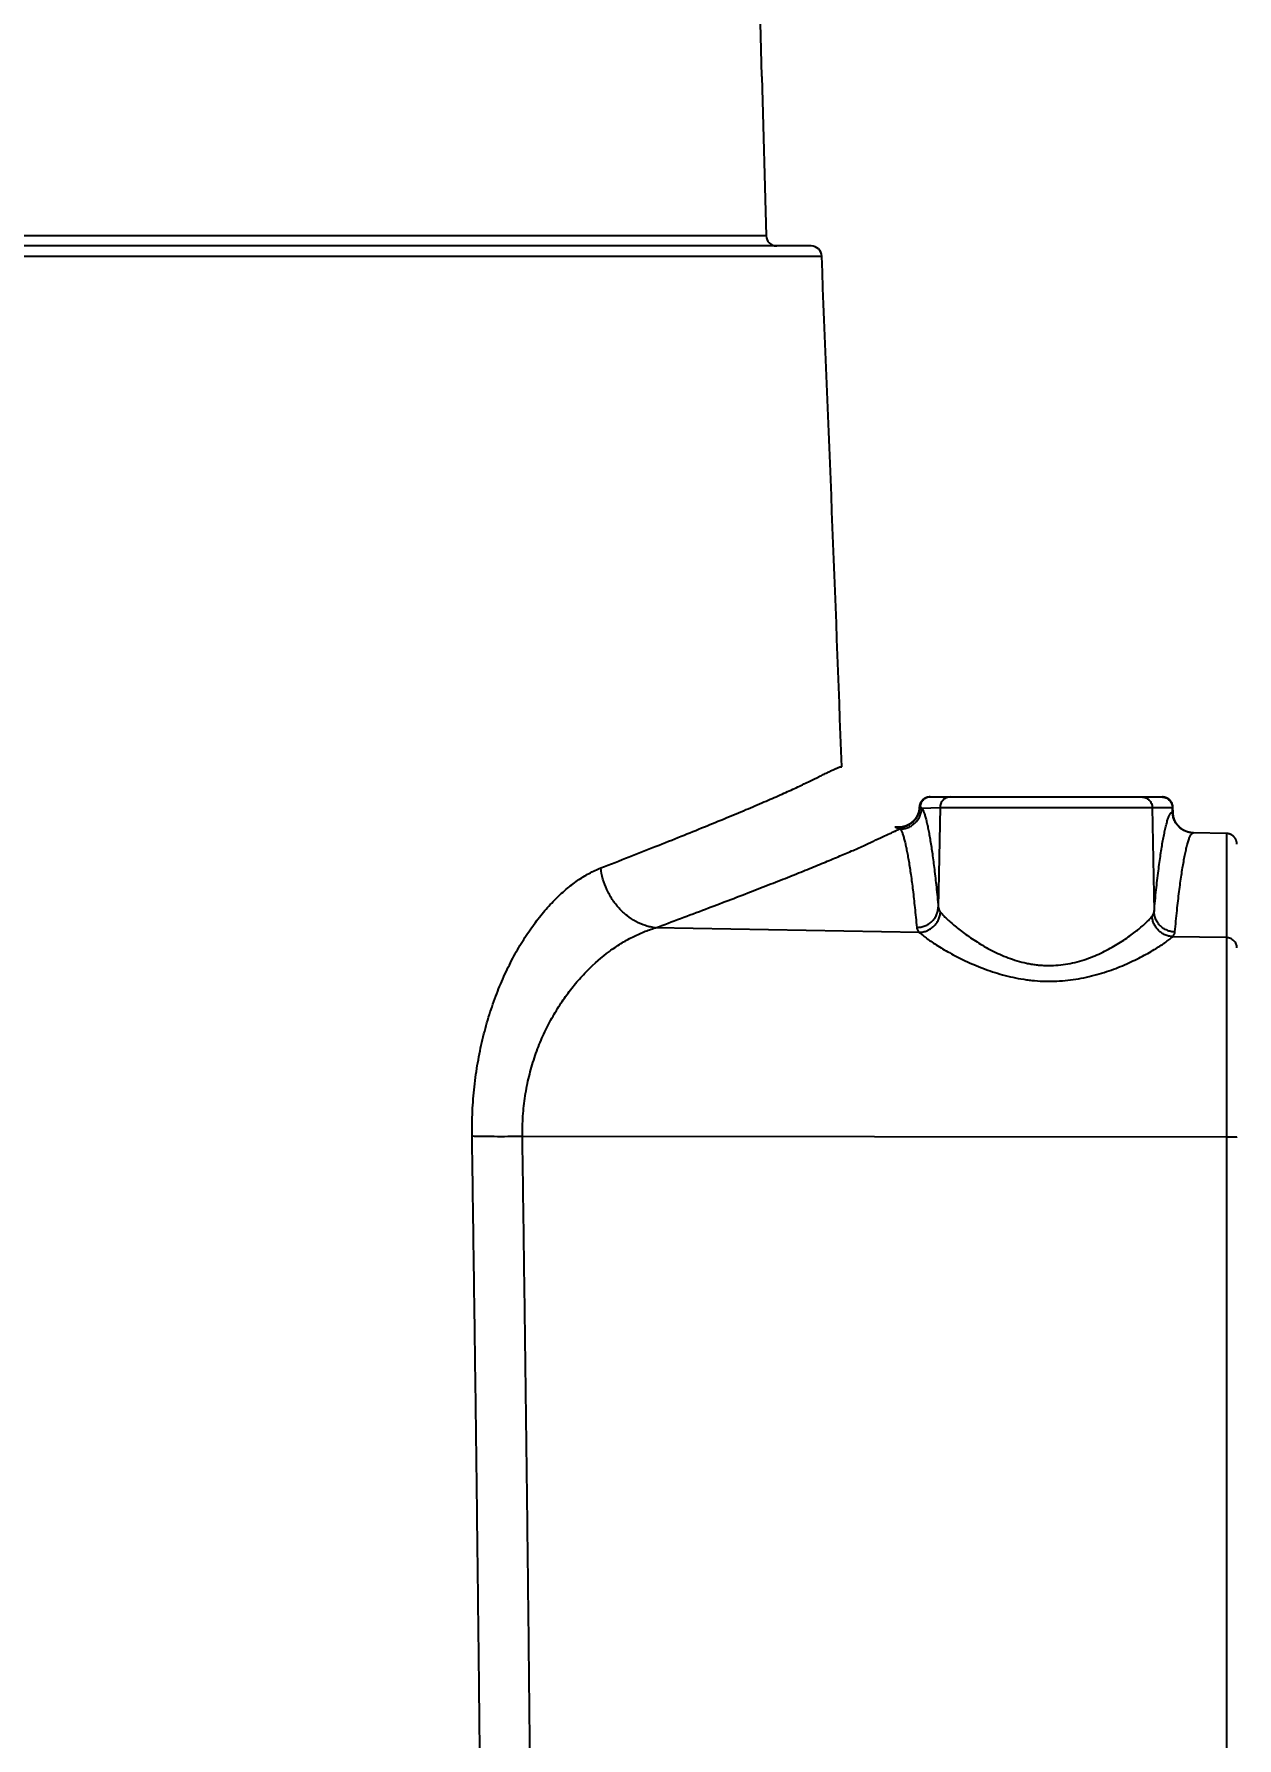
# Model space of a CAD drawing. Header units: millimetres. Extents: x 4086 to 8300, y 123 to 1549.
# Drawn here: x 7797.7 to 7811.88, y 1045.7 to 1065.8 of the extents above; entities that cross this region are included whole.
import ezdxf

# ---------------------------------------------------------------- set-up
doc = ezdxf.new("R2010")
doc.units = ezdxf.units.MM
for name, color, linetype in [('外形图', 7, 'Continuous'), ('尺寸标注', 7, 'Continuous'), ('运动范围', 7, 'Continuous')]:
    doc.layers.add(name, color=color, linetype=linetype)
doc.styles.add('思源黑', font='SourceHanSansCN-Normal.ttf')
doc.dimstyles.new('尺寸标注_1_4比例', dxfattribs={"dimtxt": 7, "dimasz": 6, "dimexe": 2, "dimexo": 1.5, "dimgap": 1, "dimtad": 1, "dimdec": 1, "dimlfac": 4, "dimdsep": 46, "dimtxsty": '思源黑', "dimcen": 0.09, "dimadec": 0, "dimazin": 0, "dimtp": 0.01, "dimtm": 0.01, "dimtfac": 1, "dimtdec": 1, "dimtofl": 0, "dimtmove": 0, "dimatfit": 3, "dimfxl": 1, "dimtolj": 1, "dimarcsym": 0})

# ---------------------------------------------------------------- blocks, each defined once
blk = doc.blocks.new('*D787')
at = {"layer": 'Defpoints', "color": 0}
for p in [(7786.133, 1103.555), (7811.849, 1016.055), (7962.414, 1016.055)]:
    blk.add_point(p, dxfattribs=at)
at = {"layer": '尺寸标注', "color": 0, "lineweight": -2}
for p, q in [((7787.633, 1103.555), (7964.414, 1103.555)), ((7962.414, 1097.555), (7962.414, 1022.055)), ((7813.349, 1016.055), (7964.414, 1016.055))]:
    blk.add_line(p, q, dxfattribs=at)
at = {"layer": '尺寸标注', "color": 0}
for points in [[(7963.414, 1097.555), (7961.414, 1097.555), (7962.414, 1103.555)], [(7961.414, 1022.055), (7963.414, 1022.055), (7962.414, 1016.055)]]:
    blk.add_solid(points, dxfattribs=at)
at = {"layer": '尺寸标注', "color": 0, "insert": (7957.785, 1059.805), "char_height": 7, "attachment_point": 5, "rotation": 90, "style": '思源黑'}
blk.add_mtext('\\A1;350', dxfattribs=at)
blk = doc.blocks.new('*D791')
at = {"layer": 'Defpoints', "color": 0}
for p in [(7871.487, 1103.555), (7783.633, 1004.677), (7783.633, 978.687)]:
    blk.add_point(p, dxfattribs=at)
at = {"layer": '尺寸标注', "color": 0, "lineweight": -2}
for p, q in [((7871.487, 1102.055), (7871.487, 976.687)), ((7783.633, 1003.177), (7783.633, 976.687)), ((7865.487, 978.687), (7789.633, 978.687))]:
    blk.add_line(p, q, dxfattribs=at)
at = {"layer": '尺寸标注', "color": 0}
for points in [[(7789.633, 979.687), (7789.633, 977.687), (7783.633, 978.687)], [(7865.487, 977.687), (7865.487, 979.687), (7871.487, 978.687)]]:
    blk.add_solid(points, dxfattribs=at)
at = {"layer": '尺寸标注', "color": 0, "insert": (7827.56, 983.316), "char_height": 7, "attachment_point": 5, "style": '思源黑'}
blk.add_mtext('\\A1;351.4', dxfattribs=at)

msp = doc.modelspace()

# ---------------------------------------------------------------- linework, layer by layer
at = {"layer": '外形图'}
for p, q in [((7806.2486, 1066.3046), (7806.2748, 1065.3046)), ((7806.2748, 1065.3046), (7806.2803, 1065.3046)), ((7806.2803, 1065.3046), (7806.3295, 1063.4263)), ((7806.3295, 1063.4263), (7760.9359, 1063.4263)), ((7760.2803, 1063.1847), (7806.9851, 1063.1847)), ((7806.8601, 1063.3046), (7760.4053, 1063.3046)), ((7808.1643, 1056.6734), (7808.3809, 1056.6818)), ((7808.2616, 1056.8046), (7811.0037, 1056.8046)), ((7808.3809, 1056.6818), (7808.3604, 1055.5065)), ((7808.3809, 1056.6818), (7811.1225, 1056.6818)), ((7810.8845, 1056.6818), (7810.906, 1055.4522)), ((7811.1235, 1056.6264), (7811.1225, 1056.6818)), ((7811.1225, 1056.6818), (7811.1287, 1056.6818)), ((7811.1297, 1056.624), (7811.1287, 1056.6818)), ((7811.369, 1056.3808), (7811.371, 1056.3809)), ((7811.7599, 1056.3741), (7811.371, 1056.3809)), ((7811.7599, 1056.3741), (7811.7599, 1016.1837)), ((7808.1369, 1055.2075), (7805.0247, 1055.2606)), ((7811.7599, 1055.1456), (7811.1229, 1055.1565)), ((7811.7599, 1052.7933), (7803.4557, 1052.7988))]:
    msp.add_line(p, q, dxfattribs=at)
for points in [[(7808.1368, 1056.686), (7808.1365, 1056.6814), (7808.1363, 1056.6777), (7808.136, 1056.6739), (7808.1356, 1056.6701), (7808.1352, 1056.6663), (7808.1347, 1056.6624), (7808.1342, 1056.6585), (7808.1336, 1056.6545), (7808.1329, 1056.6506), (7808.1321, 1056.6466), (7808.1313, 1056.6426), (7808.1304, 1056.6385), (7808.1294, 1056.6344), (7808.1283, 1056.6304), (7808.1272, 1056.6263), (7808.1259, 1056.6222), (7808.1246, 1056.6181), (7808.1232, 1056.614), (7808.1218, 1056.6098), (7808.1202, 1056.6057), (7808.1186, 1056.6016), (7808.1169, 1056.5975), (7808.1151, 1056.5935), (7808.1133, 1056.5894), (7808.1113, 1056.5854), (7808.1093, 1056.5813), (7808.1072, 1056.5774), (7808.105, 1056.5734), (7808.1027, 1056.5695), (7808.1004, 1056.5656), (7808.098, 1056.5617), (7808.0955, 1056.5579), (7808.0929, 1056.5541), (7808.0903, 1056.5503), (7808.0876, 1056.5466), (7808.0848, 1056.543), (7808.082, 1056.5394), (7808.079, 1056.5358), (7808.0761, 1056.5323), (7808.073, 1056.5289), (7808.0699, 1056.5255), (7808.0667, 1056.5222), (7808.0635, 1056.5189), (7808.0602, 1056.5157), (7808.0569, 1056.5125), (7808.0535, 1056.5095), (7808.05, 1056.5065), (7808.0465, 1056.5035), (7808.043, 1056.5006), (7808.0394, 1056.4978), (7808.0358, 1056.4951), (7808.0321, 1056.4925), (7808.0284, 1056.4899), (7808.0247, 1056.4874), (7808.0209, 1056.4849), (7808.0171, 1056.4826), (7808.0132, 1056.4803), (7808.0094, 1056.4781), (7808.0055, 1056.476), (7808.0016, 1056.474), (7807.9977, 1056.472), (7807.9938, 1056.4701), (7807.9899, 1056.4683), (7807.9859, 1056.4666), (7807.982, 1056.465), (7807.9781, 1056.4634), (7807.9742, 1056.4619), (7807.9703, 1056.4606), (7807.9665, 1056.4592), (7807.9626, 1056.458), (7807.9588, 1056.4569), (7807.9551, 1056.4558), (7807.9513, 1056.4548), (7807.9476, 1056.4538), (7807.9439, 1056.4529), (7807.9403, 1056.4521), (7807.9367, 1056.4514), (7807.9331, 1056.4507), (7807.9295, 1056.4501), (7807.926, 1056.4495), (7807.9226, 1056.449), (7807.9192, 1056.4486), (7807.9158, 1056.4482), (7807.9125, 1056.4478), (7807.9092, 1056.4475), (7807.906, 1056.4473), (7807.9028, 1056.4471), (7807.8996, 1056.4469), (7807.8965, 1056.4468), (7807.8934, 1056.4467), (7807.8904, 1056.4467), (7807.8874, 1056.4467), (7807.8845, 1056.4467), (7807.8816, 1056.4468), (7807.8787, 1056.4469), (7807.8759, 1056.447), (7807.8731, 1056.4472), (7807.8703, 1056.4474), (7807.8676, 1056.4476), (7807.8649, 1056.4478), (7807.8623, 1056.4481), (7807.8597, 1056.4484), (7807.8571, 1056.4487), (7807.8545, 1056.4491), (7807.852, 1056.4494), (7807.8499, 1056.4498)], [(7808.2616, 1056.8046), (7808.2595, 1056.8046), (7808.2572, 1056.8045), (7808.2547, 1056.8044), (7808.2522, 1056.8042), (7808.2496, 1056.804), (7808.2471, 1056.8037), (7808.2446, 1056.8034), (7808.2421, 1056.8031), (7808.2396, 1056.8026), (7808.2371, 1056.8022), (7808.2346, 1056.8016), (7808.2321, 1056.8011), (7808.2297, 1056.8004), (7808.2272, 1056.7998), (7808.2248, 1056.799), (7808.2223, 1056.7983), (7808.2199, 1056.7974), (7808.2175, 1056.7966), (7808.2152, 1056.7956), (7808.2128, 1056.7947), (7808.2105, 1056.7937), (7808.2082, 1056.7926), (7808.2059, 1056.7915), (7808.2036, 1056.7903), (7808.2014, 1056.7891), (7808.1992, 1056.7879), (7808.197, 1056.7866), (7808.1948, 1056.7853), (7808.1927, 1056.7839), (7808.1906, 1056.7825), (7808.1885, 1056.781), (7808.1865, 1056.7795), (7808.1844, 1056.7779), (7808.1825, 1056.7764), (7808.1805, 1056.7747), (7808.1786, 1056.7731), (7808.1767, 1056.7713), (7808.1749, 1056.7696), (7808.173, 1056.7678), (7808.1713, 1056.766), (7808.1695, 1056.7641), (7808.1678, 1056.7623), (7808.1662, 1056.7603), (7808.1645, 1056.7584), (7808.163, 1056.7564), (7808.1614, 1056.7544), (7808.1599, 1056.7523), (7808.1585, 1056.7502), (7808.157, 1056.7481), (7808.1557, 1056.746), (7808.1543, 1056.7438), (7808.1531, 1056.7416), (7808.1518, 1056.7394), (7808.1506, 1056.7371), (7808.1495, 1056.7349), (7808.1484, 1056.7326), (7808.1473, 1056.7303), (7808.1463, 1056.7279), (7808.1454, 1056.7256), (7808.1444, 1056.7232), (7808.1436, 1056.7208), (7808.1428, 1056.7184), (7808.142, 1056.716), (7808.1413, 1056.7136), (7808.1406, 1056.7111), (7808.14, 1056.7086), (7808.1394, 1056.7062), (7808.1389, 1056.7037), (7808.1385, 1056.7012), (7808.138, 1056.6987), (7808.1377, 1056.6961), (7808.1374, 1056.6936), (7808.1371, 1056.6911), (7808.1369, 1056.6886), (7808.1368, 1056.686)], [(7811.1287, 1056.6818), (7811.1286, 1056.6841), (7811.1285, 1056.6866), (7811.1283, 1056.6891), (7811.1281, 1056.6917), (7811.1279, 1056.6942), (7811.1275, 1056.6967), (7811.1272, 1056.6992), (7811.1267, 1056.7017), (7811.1263, 1056.7041), (7811.1258, 1056.7066), (7811.1252, 1056.7091), (7811.1246, 1056.7115), (7811.1239, 1056.7139), (7811.1232, 1056.7164), (7811.1224, 1056.7188), (7811.1216, 1056.7212), (7811.1207, 1056.7235), (7811.1198, 1056.7259), (7811.1189, 1056.7282), (7811.1179, 1056.7305), (7811.1168, 1056.7328), (7811.1157, 1056.7351), (7811.1146, 1056.7374), (7811.1134, 1056.7396), (7811.1121, 1056.7418), (7811.1109, 1056.744), (7811.1095, 1056.7461), (7811.1082, 1056.7482), (7811.1068, 1056.7503), (7811.1053, 1056.7524), (7811.1038, 1056.7544), (7811.1023, 1056.7564), (7811.1007, 1056.7584), (7811.0991, 1056.7604), (7811.0974, 1056.7623), (7811.0958, 1056.7642), (7811.094, 1056.766), (7811.0923, 1056.7678), (7811.0905, 1056.7696), (7811.0886, 1056.7713), (7811.0868, 1056.773), (7811.0849, 1056.7747), (7811.0829, 1056.7763), (7811.081, 1056.7779), (7811.079, 1056.7794), (7811.0769, 1056.7809), (7811.0749, 1056.7824), (7811.0728, 1056.7838), (7811.0707, 1056.7851), (7811.0685, 1056.7865), (7811.0663, 1056.7878), (7811.0641, 1056.789), (7811.0619, 1056.7902), (7811.0597, 1056.7914), (7811.0574, 1056.7925), (7811.0551, 1056.7935), (7811.0528, 1056.7945), (7811.0505, 1056.7955), (7811.0481, 1056.7964), (7811.0457, 1056.7973), (7811.0434, 1056.7981), (7811.041, 1056.7989), (7811.0385, 1056.7996), (7811.0361, 1056.8003), (7811.0337, 1056.8009), (7811.0312, 1056.8015), (7811.0287, 1056.8021), (7811.0263, 1056.8025), (7811.0238, 1056.803), (7811.0213, 1056.8033), (7811.0188, 1056.8037), (7811.0163, 1056.804), (7811.0137, 1056.8042), (7811.0112, 1056.8044), (7811.0087, 1056.8045), (7811.0062, 1056.8046), (7811.0037, 1056.8046)], [(7811.371, 1056.3809), (7811.3682, 1056.3809), (7811.3653, 1056.381), (7811.3623, 1056.3812), (7811.3593, 1056.3814), (7811.3563, 1056.3816), (7811.3532, 1056.3818), (7811.3502, 1056.3821), (7811.3471, 1056.3825), (7811.344, 1056.3829), (7811.3409, 1056.3833), (7811.3378, 1056.3838), (7811.3346, 1056.3843), (7811.3315, 1056.3849), (7811.3283, 1056.3855), (7811.3251, 1056.3861), (7811.3218, 1056.3869), (7811.3186, 1056.3876), (7811.3153, 1056.3884), (7811.312, 1056.3893), (7811.3087, 1056.3902), (7811.3053, 1056.3912), (7811.3019, 1056.3923), (7811.2986, 1056.3934), (7811.2951, 1056.3945), (7811.2917, 1056.3958), (7811.2883, 1056.3971), (7811.2848, 1056.3984), (7811.2813, 1056.3999), (7811.2778, 1056.4014), (7811.2743, 1056.403), (7811.2708, 1056.4046), (7811.2672, 1056.4063), (7811.2637, 1056.4081), (7811.2601, 1056.41), (7811.2565, 1056.412), (7811.2529, 1056.414), (7811.2493, 1056.4161), (7811.2458, 1056.4183), (7811.2422, 1056.4206), (7811.2386, 1056.423), (7811.235, 1056.4255), (7811.2315, 1056.428), (7811.228, 1056.4306), (7811.2244, 1056.4334), (7811.2209, 1056.4362), (7811.2175, 1056.439), (7811.214, 1056.442), (7811.2106, 1056.4451), (7811.2072, 1056.4482), (7811.2039, 1056.4514), (7811.2006, 1056.4547), (7811.1974, 1056.4581), (7811.1942, 1056.4615), (7811.191, 1056.465), (7811.1879, 1056.4686), (7811.1849, 1056.4723), (7811.1819, 1056.476), (7811.179, 1056.4798), (7811.1762, 1056.4837), (7811.1734, 1056.4876), (7811.1707, 1056.4916), (7811.1681, 1056.4957), (7811.1656, 1056.4998), (7811.1631, 1056.504), (7811.1607, 1056.5082), (7811.1584, 1056.5124), (7811.1562, 1056.5167), (7811.1541, 1056.521), (7811.152, 1056.5254), (7811.1501, 1056.5298), (7811.1482, 1056.5343), (7811.1464, 1056.5387), (7811.1447, 1056.5432), (7811.1431, 1056.5477), (7811.1416, 1056.5523), (7811.1402, 1056.5568), (7811.1389, 1056.5613), (7811.1377, 1056.5659), (7811.1365, 1056.5705), (7811.1355, 1056.575), (7811.1345, 1056.5796), (7811.1336, 1056.5841), (7811.1329, 1056.5887), (7811.1322, 1056.5932), (7811.1316, 1056.5977), (7811.131, 1056.6022), (7811.1306, 1056.6066), (7811.1303, 1056.6111), (7811.13, 1056.6155), (7811.1298, 1056.6198), (7811.1297, 1056.624)], [(7811.8827, 1056.2491), (7811.8827, 1056.2516), (7811.8826, 1056.2541), (7811.8825, 1056.2567), (7811.8823, 1056.2592), (7811.8821, 1056.2617), (7811.8818, 1056.2642), (7811.8815, 1056.2667), (7811.8811, 1056.2692), (7811.8806, 1056.2717), (7811.8802, 1056.2742), (7811.8796, 1056.2766), (7811.8791, 1056.2791), (7811.8784, 1056.2815), (7811.8777, 1056.284), (7811.877, 1056.2864), (7811.8762, 1056.2888), (7811.8754, 1056.2912), (7811.8745, 1056.2935), (7811.8736, 1056.2959), (7811.8726, 1056.2982), (7811.8716, 1056.3005), (7811.8706, 1056.3028), (7811.8695, 1056.3051), (7811.8683, 1056.3073), (7811.8671, 1056.3096), (7811.8659, 1056.3118), (7811.8646, 1056.3139), (7811.8632, 1056.3161), (7811.8619, 1056.3182), (7811.8605, 1056.3203), (7811.859, 1056.3223), (7811.8575, 1056.3244), (7811.856, 1056.3264), (7811.8544, 1056.3283), (7811.8528, 1056.3303), (7811.8511, 1056.3322), (7811.8494, 1056.334), (7811.8477, 1056.3359), (7811.8459, 1056.3377), (7811.8441, 1056.3394), (7811.8423, 1056.3412), (7811.8404, 1056.3429), (7811.8385, 1056.3445), (7811.8365, 1056.3461), (7811.8346, 1056.3477), (7811.8325, 1056.3492), (7811.8305, 1056.3507), (7811.8284, 1056.3522), (7811.8263, 1056.3536), (7811.8242, 1056.3549), (7811.8221, 1056.3563), (7811.8199, 1056.3575), (7811.8177, 1056.3588), (7811.8155, 1056.36), (7811.8132, 1056.3611), (7811.8109, 1056.3622), (7811.8086, 1056.3632), (7811.8063, 1056.3643), (7811.804, 1056.3652), (7811.8016, 1056.3661), (7811.7993, 1056.367), (7811.7969, 1056.3678), (7811.7945, 1056.3686), (7811.7921, 1056.3693), (7811.7896, 1056.37), (7811.7872, 1056.3706), (7811.7847, 1056.3711), (7811.7823, 1056.3717), (7811.7798, 1056.3721), (7811.7773, 1056.3726), (7811.7748, 1056.3729), (7811.7723, 1056.3732), (7811.7698, 1056.3735), (7811.7673, 1056.3737), (7811.7647, 1056.3739), (7811.7622, 1056.374), (7811.7599, 1056.3741)]]:
    msp.add_lwpolyline(points, dxfattribs=at)
for centre, radius, start, end in [((7806.4545, 1063.4296), 0.125, 181.5, 270), ((7806.8602, 1063.1796), 0.125, 2.35205, 90), ((6208.2353, 997.2117), 1600.1105, 2.1470933, 2.3629918)]:
    msp.add_arc(centre, radius, start, end, dxfattribs=at)
for points, knots in [([(7804.3798, 1055.9668), (7804.4916, 1056.0105), (7804.7088, 1056.0957), (7805.0246, 1056.2205), (7805.3205, 1056.3385), (7805.5961, 1056.4498), (7805.851, 1056.5543), (7806.085, 1056.6518), (7806.2977, 1056.7424), (7806.4613, 1056.8138), (7806.5812, 1056.8674), (7806.6631, 1056.9047), (7806.7394, 1056.9401), (7806.8101, 1056.9736), (7806.8753, 1057.0051), (7806.9348, 1057.0343), (7806.9888, 1057.0611), (7807.0371, 1057.085), (7807.0798, 1057.106), (7807.1119, 1057.1214), (7807.1348, 1057.1321), (7807.1498, 1057.1388), (7807.1634, 1057.1448), (7807.1756, 1057.1498), (7807.1864, 1057.154), (7807.1957, 1057.1573), (7807.2036, 1057.1598), (7807.2101, 1057.1615), (7807.2147, 1057.1623), (7807.2176, 1057.1625), (7807.2193, 1057.1624), (7807.2206, 1057.1621), (7807.2216, 1057.1616), (7807.2222, 1057.1609), (7807.2224, 1057.1602), (7807.2224, 1057.1599)], [0, 0, 0, 0, 0.1166994, 0.2267368, 0.3299816, 0.4263098, 0.515605, 0.5977577, 0.6726658, 0.7402337, 0.7712371, 0.8003719, 0.8276279, 0.8529957, 0.8764512, 0.8979592, 0.9174782, 0.9349672, 0.9503894, 0.9637144, 0.9695829, 0.9749197, 0.979724, 0.9839956, 0.9877356, 0.9909469, 0.9936334, 0.9958019, 0.9974643, 0.998113, 0.9986464, 0.9990745, 0.999416, 0.9997064, 1, 1, 1, 1]), ([(7807.8571, 1056.4482), (7807.8745, 1056.4456), (7807.9101, 1056.4443), (7807.9627, 1056.4535), (7808.0121, 1056.4736), (7808.0562, 1056.5036), (7808.0929, 1056.5423), (7808.1207, 1056.5878), (7808.1383, 1056.6382), (7808.1427, 1056.6735), (7808.143, 1056.6912)], [0, 0, 0, 0, 0.1249806, 0.249967, 0.3749603, 0.4999609, 0.6249676, 0.7499781, 0.8749899, 1, 1, 1, 1]), ([(7808.1367, 1056.6848), (7808.1367, 1056.6849), (7808.1368, 1056.6851), (7808.1371, 1056.6852), (7808.1376, 1056.6853), (7808.1383, 1056.6853), (7808.1392, 1056.6853), (7808.1407, 1056.6852), (7808.142, 1056.685), (7808.1428, 1056.6849)], [0, 0, 0, 0, 0.0361406, 0.0880714, 0.1657799, 0.2722774, 0.4086226, 0.5752528, 1, 1, 1, 1]), ([(7808.2678, 1056.8046), (7808.2597, 1056.8046), (7808.2435, 1056.803), (7808.2202, 1056.796), (7808.1986, 1056.7846), (7808.1797, 1056.7693), (7808.164, 1056.7506), (7808.1523, 1056.7292), (7808.1449, 1056.706), (7808.143, 1056.6898), (7808.1429, 1056.6818)], [0, 0, 0, 0, 0.1249856, 0.2499728, 0.3749643, 0.4999613, 0.6249639, 0.7499719, 0.8749842, 1, 1, 1, 1]), ([(7808.1429, 1056.6818), (7808.1433, 1056.6818), (7808.1443, 1056.6821), (7808.1456, 1056.6828), (7808.1469, 1056.6836), (7808.1483, 1056.6842), (7808.1497, 1056.6842), (7808.151, 1056.6839), (7808.1524, 1056.6833), (7808.1541, 1056.6825), (7808.1563, 1056.6814), (7808.159, 1056.6807), (7808.1618, 1056.6811), (7808.1635, 1056.6816), (7808.1645, 1056.6818)], [0, 0, 0, 0, 0.0613853, 0.1289178, 0.1977915, 0.2617935, 0.3211035, 0.3812864, 0.4443307, 0.5093193, 0.6379236, 0.7590502, 0.8783876, 1, 1, 1, 1]), ([(7808.5058, 1056.8046), (7808.4977, 1056.8046), (7808.4815, 1056.803), (7808.4582, 1056.796), (7808.4366, 1056.7846), (7808.4177, 1056.7693), (7808.402, 1056.7506), (7808.3903, 1056.7292), (7808.3829, 1056.706), (7808.381, 1056.6898), (7808.3809, 1056.6818)], [0, 0, 0, 0, 0.1249854, 0.2499725, 0.3749639, 0.4999608, 0.6249637, 0.749972, 0.8749845, 1, 1, 1, 1]), ([(7810.7596, 1056.8046), (7810.7677, 1056.8046), (7810.7839, 1056.803), (7810.8072, 1056.796), (7810.8288, 1056.7846), (7810.8477, 1056.7693), (7810.8634, 1056.7506), (7810.8751, 1056.7292), (7810.8825, 1056.706), (7810.8844, 1056.6898), (7810.8845, 1056.6818)], [0, 0, 0, 0, 0.1249854, 0.2499725, 0.3749639, 0.4999608, 0.6249637, 0.749972, 0.8749845, 1, 1, 1, 1]), ([(7810.9976, 1056.8046), (7811.0057, 1056.8046), (7811.0219, 1056.803), (7811.0452, 1056.796), (7811.0668, 1056.7846), (7811.0857, 1056.7693), (7811.1014, 1056.7506), (7811.1131, 1056.7292), (7811.1205, 1056.706), (7811.1224, 1056.6898), (7811.1225, 1056.6818)], [0, 0, 0, 0, 0.1249854, 0.2499725, 0.3749639, 0.4999608, 0.6249637, 0.749972, 0.8749845, 1, 1, 1, 1]), ([(7807.91, 1056.4279), (7807.9264, 1056.4276), (7807.9592, 1056.4303), (7808.0066, 1056.4438), (7808.0504, 1056.4663), (7808.0891, 1056.4969), (7808.121, 1056.5345), (7808.145, 1056.5775), (7808.1602, 1056.6244), (7808.164, 1056.6571), (7808.1643, 1056.6734)], [0, 0, 0, 0, 0.124989, 0.2499904, 0.3750001, 0.5000132, 0.6250242, 0.7500282, 0.875021, 1, 1, 1, 1]), ([(7808.1643, 1056.6734), (7808.1667, 1056.6705), (7808.1715, 1056.6638), (7808.178, 1056.6522), (7808.1846, 1056.6384), (7808.191, 1056.6223), (7808.1975, 1056.604), (7808.2064, 1056.5758), (7808.2172, 1056.5358), (7808.2297, 1056.4829), (7808.2422, 1056.4238), (7808.2546, 1056.359), (7808.2668, 1056.2885), (7808.279, 1056.2122), (7808.2957, 1056.0988), (7808.316, 1055.9414), (7808.3392, 1055.7328), (7808.3533, 1055.585), (7808.3604, 1055.5065)], [0, 0, 0, 0, 0.0095354, 0.0207051, 0.0335787, 0.0481809, 0.0644797, 0.0824216, 0.1229372, 0.1689454, 0.2197743, 0.2752932, 0.3354949, 0.4004632, 0.4703012, 0.6250881, 0.8011071, 1, 1, 1, 1]), ([(7810.906, 1055.4522), (7810.9137, 1055.5378), (7810.9291, 1055.6979), (7810.9511, 1055.8912), (7810.9692, 1056.0299), (7810.9824, 1056.1228), (7810.9957, 1056.2086), (7811.0092, 1056.2873), (7811.0228, 1056.3591), (7811.0345, 1056.4145), (7811.0439, 1056.4554), (7811.0509, 1056.4832), (7811.0579, 1056.509), (7811.0649, 1056.5326), (7811.0719, 1056.5537), (7811.079, 1056.5723), (7811.0861, 1056.5883), (7811.0933, 1056.6015), (7811.1006, 1056.612), (7811.1079, 1056.6197), (7811.1155, 1056.6247), (7811.1209, 1056.6262), (7811.1235, 1056.6264)], [0, 0, 0, 0, 0.2131802, 0.3993378, 0.4829579, 0.5605629, 0.6323185, 0.6983709, 0.7588433, 0.8137432, 0.8390734, 0.8628955, 0.8850654, 0.9054431, 0.9239145, 0.9404023, 0.9548492, 0.9672583, 0.9777121, 0.9863821, 0.9936235, 1, 1, 1, 1]), ([(7811.1235, 1056.6264), (7811.1244, 1056.6265), (7811.1257, 1056.6265), (7811.1272, 1056.6263), (7811.1283, 1056.626), (7811.1292, 1056.6255), (7811.1296, 1056.6246), (7811.1297, 1056.6242), (7811.1297, 1056.624)], [0, 0, 0, 0, 0.3628451, 0.5071287, 0.6292567, 0.8219027, 0.908382, 1, 1, 1, 1]), ([(7811.369, 1056.3808), (7811.3531, 1056.3811), (7811.3211, 1056.3847), (7811.2751, 1056.3992), (7811.2328, 1056.4222), (7811.1956, 1056.4529), (7811.1649, 1056.4901), (7811.1419, 1056.5325), (7811.1274, 1056.5785), (7811.1238, 1056.6104), (7811.1235, 1056.6264)], [0, 0, 0, 0, 0.1249839, 0.2499714, 0.3749635, 0.4999614, 0.6249651, 0.7499739, 0.8749864, 1, 1, 1, 1]), ([(7805.0247, 1055.2606), (7805.222, 1055.3342), (7805.596, 1055.4745), (7806.0495, 1055.6476), (7806.3804, 1055.7762), (7806.6043, 1055.8644), (7806.8117, 1055.9475), (7807.0023, 1056.0253), (7807.1759, 1056.0977), (7807.3323, 1056.1648), (7807.4518, 1056.2176), (7807.5386, 1056.2571), (7807.614, 1056.292), (7807.6972, 1056.3312), (7807.7731, 1056.3672), (7807.8251, 1056.3913), (7807.8573, 1056.4059), (7807.8851, 1056.418), (7807.9022, 1056.4249), (7807.91, 1056.4279)], [0, 0, 0, 0, 0.202962, 0.3848443, 0.4676805, 0.5450152, 0.61678, 0.6829108, 0.7433471, 0.7980315, 0.8469089, 0.8691557, 0.8899353, 0.926986, 0.9578194, 0.9708317, 0.9822092, 0.9919348, 1, 1, 1, 1]), ([(7807.85, 1056.4498), (7807.851, 1056.4496), (7807.8534, 1056.4491), (7807.8558, 1056.4485), (7807.8571, 1056.4482)], [0, 0, 0, 0, 0.446726, 1, 1, 1, 1]), ([(7807.8571, 1056.4482), (7807.8609, 1056.4472), (7807.8691, 1056.4446), (7807.8817, 1056.4398), (7807.8955, 1056.4341), (7807.905, 1056.43), (7807.91, 1056.4279)], [0, 0, 0, 0, 0.2117425, 0.4500437, 0.7135634, 1, 1, 1, 1]), ([(7807.91, 1056.4279), (7807.9125, 1056.425), (7807.9172, 1056.4184), (7807.9238, 1056.4068), (7807.9303, 1056.393), (7807.9368, 1056.377), (7807.9433, 1056.3588), (7807.9522, 1056.3307), (7807.963, 1056.2909), (7807.9755, 1056.2381), (7807.9879, 1056.1793), (7808.0003, 1056.1148), (7808.0126, 1056.0446), (7808.0248, 1055.9686), (7808.0414, 1055.8557), (7808.0618, 1055.699), (7808.0849, 1055.4914), (7808.0991, 1055.3442), (7808.1061, 1055.2661)], [0, 0, 0, 0, 0.0095527, 0.0207392, 0.0336348, 0.0482525, 0.064569, 0.0825287, 0.1230601, 0.1691031, 0.219951, 0.2754554, 0.3356551, 0.4006197, 0.4704463, 0.625195, 0.8011635, 1, 1, 1, 1]), ([(7811.1515, 1055.2118), (7811.1592, 1055.297), (7811.1747, 1055.4563), (7811.1966, 1055.6487), (7811.2147, 1055.7868), (7811.2279, 1055.8793), (7811.2412, 1055.9646), (7811.2547, 1056.043), (7811.2682, 1056.1145), (7811.2819, 1056.1791), (7811.2937, 1056.2283), (7811.3033, 1056.2639), (7811.3103, 1056.2873), (7811.3174, 1056.3084), (7811.3245, 1056.3269), (7811.3316, 1056.3428), (7811.3388, 1056.356), (7811.3461, 1056.3665), (7811.3535, 1056.3742), (7811.3611, 1056.3791), (7811.3665, 1056.3806), (7811.369, 1056.3808)], [0, 0, 0, 0, 0.2130829, 0.3991593, 0.4827478, 0.5603257, 0.6320676, 0.6981127, 0.758562, 0.8134745, 0.8626662, 0.8848434, 0.9052354, 0.9237293, 0.9402381, 0.9547094, 0.9671457, 0.9776201, 0.9863207, 0.9935918, 1, 1, 1, 1]), ([(7802.8618, 1052.8021), (7802.8604, 1052.9002), (7802.8629, 1053.0471), (7802.8751, 1053.2419), (7802.8886, 1053.3864), (7802.9065, 1053.5291), (7802.9287, 1053.6697), (7802.9549, 1053.8078), (7802.9946, 1053.987), (7803.0532, 1054.2033), (7803.1373, 1054.4511), (7803.2329, 1054.6837), (7803.3384, 1054.9001), (7803.4523, 1055.0992), (7803.5731, 1055.2805), (7803.6994, 1055.4436), (7803.8302, 1055.5878), (7803.9436, 1055.6936), (7804.0355, 1055.768), (7804.1252, 1055.8337), (7804.238, 1055.9037), (7804.3327, 1055.9483), (7804.3798, 1055.9668)], [0, 0, 0, 0, 0.0797141, 0.1193019, 0.1586159, 0.1975862, 0.2361486, 0.2742498, 0.3118408, 0.385299, 0.456207, 0.5243376, 0.5895244, 0.6516428, 0.7106254, 0.7664494, 0.8191074, 0.8686486, 0.8922896, 0.9151968, 0.9588909, 1, 1, 1, 1]), ([(7805.0247, 1055.2606), (7805.0049, 1055.2631), (7804.9655, 1055.2701), (7804.8874, 1055.2916), (7804.7922, 1055.3328), (7804.6867, 1055.4026), (7804.5923, 1055.4908), (7804.5119, 1055.5946), (7804.4479, 1055.7108), (7804.4023, 1055.8358), (7804.385, 1055.9229), (7804.3798, 1055.9668)], [0, 0, 0, 0, 0.058116, 0.1169128, 0.2366099, 0.3593361, 0.4848338, 0.6125262, 0.7415983, 0.8710905, 1, 1, 1, 1]), ([(7808.1061, 1055.2661), (7808.1224, 1055.2659), (7808.1551, 1055.2686), (7808.2024, 1055.2819), (7808.2461, 1055.304), (7808.2848, 1055.3339), (7808.3167, 1055.3706), (7808.3408, 1055.4127), (7808.3561, 1055.4586), (7808.36, 1055.4906), (7808.3604, 1055.5065)], [0, 0, 0, 0, 0.126141, 0.2521899, 0.3779612, 0.5033108, 0.6281575, 0.7524956, 0.8763969, 1, 1, 1, 1]), ([(7808.3604, 1055.5065), (7808.3607, 1055.5016), (7808.3624, 1055.4916), (7808.3676, 1055.4767), (7808.3755, 1055.4618), (7808.3822, 1055.4523), (7808.386, 1055.4476)], [0, 0, 0, 0, 0.2269962, 0.4657661, 0.7219533, 1, 1, 1, 1]), ([(7808.1369, 1055.2075), (7808.1526, 1055.2078), (7808.184, 1055.2116), (7808.2293, 1055.226), (7808.2714, 1055.2486), (7808.3087, 1055.2786), (7808.34, 1055.3148), (7808.3641, 1055.356), (7808.3801, 1055.4007), (7808.385, 1055.432), (7808.386, 1055.4476)], [0, 0, 0, 0, 0.1239417, 0.2487774, 0.3742794, 0.5001287, 0.6259587, 0.7514057, 0.8761582, 1, 1, 1, 1]), ([(7808.386, 1055.4476), (7808.39, 1055.4424), (7808.3989, 1055.4317), (7808.4137, 1055.4153), (7808.4306, 1055.3975), (7808.4571, 1055.3712), (7808.4951, 1055.3358), (7808.5466, 1055.2911), (7808.6052, 1055.2436), (7808.6702, 1055.194), (7808.7416, 1055.1434), (7808.8471, 1055.0738), (7808.9929, 1054.9897), (7809.1522, 1054.9178), (7809.2907, 1054.871), (7809.382, 1054.8476), (7809.457, 1054.8333), (7809.5143, 1054.825), (7809.5721, 1054.8193), (7809.6496, 1054.8152), (7809.7465, 1054.8167), (7809.8611, 1054.8294), (7809.9725, 1054.8518), (7810.0793, 1054.8823), (7810.1808, 1054.9194), (7810.2766, 1054.9613), (7810.3665, 1055.0067), (7810.4505, 1055.0543), (7810.5283, 1055.1029), (7810.6, 1055.1515), (7810.6652, 1055.1991), (7810.7236, 1055.245), (7810.7748, 1055.2882), (7810.8125, 1055.3225), (7810.8386, 1055.3481), (7810.8552, 1055.3653), (7810.8696, 1055.3812), (7810.8783, 1055.3916), (7810.8822, 1055.3966)], [0, 0, 0, 0, 0.0068783, 0.0146526, 0.0232887, 0.0327493, 0.0539837, 0.0780376, 0.1046053, 0.1334081, 0.1641993, 0.1967657, 0.2665004, 0.3414058, 0.3804736, 0.420388, 0.4405998, 0.4609352, 0.4813566, 0.501823, 0.5427078, 0.5832607, 0.6231789, 0.6622182, 0.700193, 0.7369542, 0.7723676, 0.8062954, 0.8385838, 0.8690537, 0.8974966, 0.9236716, 0.9473074, 0.9681076, 0.9773488, 0.9857669, 0.9933278, 1, 1, 1, 1]), ([(7810.8822, 1055.3966), (7810.8857, 1055.401), (7810.8919, 1055.4099), (7810.8993, 1055.4239), (7810.9041, 1055.438), (7810.9057, 1055.4475), (7810.906, 1055.4522)], [0, 0, 0, 0, 0.2751734, 0.5303471, 0.770085, 1, 1, 1, 1]), ([(7811.1229, 1055.1565), (7811.1076, 1055.1574), (7811.0769, 1055.162), (7811.0329, 1055.1773), (7810.9922, 1055.2003), (7810.9562, 1055.2303), (7810.9261, 1055.2662), (7810.903, 1055.3068), (7810.8877, 1055.3507), (7810.8831, 1055.3813), (7810.8822, 1055.3966)], [0, 0, 0, 0, 0.1241409, 0.2490727, 0.3745763, 0.5003576, 0.6260859, 0.7514375, 0.8761383, 1, 1, 1, 1]), ([(7811.1515, 1055.2118), (7811.1356, 1055.2122), (7811.1117, 1055.2149), (7811.0808, 1055.223), (7811.0509, 1055.2339), (7811.0157, 1055.2527), (7810.9846, 1055.2777), (7810.9631, 1055.3009), (7810.944, 1055.3259), (7810.9247, 1055.3604), (7810.9101, 1055.4054), (7810.9063, 1055.4366), (7810.906, 1055.4522)], [0, 0, 0, 0, 0.1261247, 0.1892235, 0.2522694, 0.3779831, 0.5032741, 0.5658077, 0.6282148, 0.7525194, 0.8764032, 1, 1, 1, 1]), ([(7803.4557, 1052.7988), (7803.4543, 1052.8795), (7803.4574, 1053.0003), (7803.4717, 1053.1601), (7803.4874, 1053.2782), (7803.508, 1053.3943), (7803.5414, 1053.545), (7803.5936, 1053.7266), (7803.672, 1053.9338), (7803.7633, 1054.1275), (7803.8655, 1054.3069), (7803.9766, 1054.4716), (7804.0948, 1054.6217), (7804.2568, 1054.7985), (7804.4306, 1054.9509), (7804.6132, 1055.0755), (7804.7491, 1055.1526), (7804.8857, 1055.2149), (7804.9785, 1055.2471), (7805.0247, 1055.2606)], [0, 0, 0, 0, 0.077688, 0.1162315, 0.1544659, 0.192323, 0.2297433, 0.3030652, 0.3741518, 0.4428348, 0.5090378, 0.5727493, 0.6340009, 0.692844, 0.8034983, 0.8555674, 0.9055749, 0.9536626, 1, 1, 1, 1]), ([(7808.1061, 1055.2661), (7808.1065, 1055.2612), (7808.1086, 1055.2511), (7808.115, 1055.2363), (7808.1245, 1055.2215), (7808.1325, 1055.2121), (7808.1369, 1055.2075)], [0, 0, 0, 0, 0.2196481, 0.4548993, 0.7131945, 1, 1, 1, 1]), ([(7808.1369, 1055.2075), (7808.142, 1055.2026), (7808.1532, 1055.1923), (7808.1717, 1055.1767), (7808.1931, 1055.1598), (7808.2265, 1055.1346), (7808.2746, 1055.1007), (7808.3396, 1055.0582), (7808.4131, 1055.0132), (7808.4945, 1054.9665), (7808.5832, 1054.9192), (7808.7134, 1054.855), (7808.8529, 1054.7951), (7809.0011, 1054.7422), (7809.1192, 1054.7063), (7809.2418, 1054.676), (7809.3467, 1054.6564), (7809.4321, 1054.6445), (7809.5187, 1054.6354), (7809.6277, 1054.6293), (7809.7585, 1054.6306), (7809.8881, 1054.6408), (7810.0152, 1054.659), (7810.1387, 1054.6844), (7810.2579, 1054.7159), (7810.4072, 1054.7637), (7810.5477, 1054.8193), (7810.6786, 1054.88), (7810.7676, 1054.9249), (7810.8491, 1054.9695), (7810.9226, 1055.0126), (7810.9872, 1055.0535), (7811.0349, 1055.0861), (7811.0679, 1055.1104), (7811.0889, 1055.1268), (7811.107, 1055.1419), (7811.118, 1055.1517), (7811.1229, 1055.1565)], [0, 0, 0, 0, 0.0065323, 0.0140253, 0.0224423, 0.0317421, 0.0528119, 0.0768791, 0.1035991, 0.1326548, 0.1637636, 0.1966764, 0.2670505, 0.3041522, 0.342299, 0.3813157, 0.4210134, 0.4410585, 0.4611958, 0.5016169, 0.5420368, 0.5822038, 0.6218841, 0.6608627, 0.6989377, 0.7359346, 0.8059811, 0.8386718, 0.8695209, 0.8982804, 0.9246701, 0.9483768, 0.9690618, 0.9781619, 0.9863764, 0.9936673, 1, 1, 1, 1]), ([(7811.1229, 1055.1565), (7811.127, 1055.1608), (7811.1345, 1055.1696), (7811.1433, 1055.1835), (7811.1492, 1055.1976), (7811.1511, 1055.2072), (7811.1515, 1055.2118)], [0, 0, 0, 0, 0.2838477, 0.5410784, 0.7773249, 1, 1, 1, 1]), ([(7811.8827, 1055.0234), (7811.8827, 1055.0313), (7811.8811, 1055.0471), (7811.8741, 1055.07), (7811.8627, 1055.0911), (7811.8474, 1055.1096), (7811.8287, 1055.1249), (7811.8073, 1055.1364), (7811.7841, 1055.1437), (7811.768, 1055.1455), (7811.7599, 1055.1456)], [0, 0, 0, 0, 0.1236494, 0.2475033, 0.371736, 0.4964634, 0.6217268, 0.7474879, 0.8736346, 1, 1, 1, 1]), ([(7803.4557, 1052.7988), (7803.3985, 1052.798), (7803.2874, 1052.797), (7803.1285, 1052.797), (7803.006, 1052.7983), (7802.9192, 1052.8002), (7802.8801, 1052.8014), (7802.8618, 1052.8021)], [0, 0, 0, 0, 0.2889754, 0.5613537, 0.8026367, 0.9075247, 1, 1, 1, 1]), ([(7803.0024, 1020.8001), (7803.007, 1021.467), (7803.0163, 1022.8006), (7803.026, 1024.4677), (7803.0317, 1025.8013), (7803.0347, 1026.8015), (7803.0366, 1027.8017), (7803.0378, 1028.8019), (7803.038, 1029.8021), (7803.0373, 1031.1357), (7803.0333, 1033.4694), (7803.0209, 1036.8031), (7803.0002, 1040.1367), (7802.9789, 1042.8034), (7802.9606, 1044.8033), (7802.9433, 1046.4699), (7802.9282, 1047.8031), (7802.9161, 1048.8029), (7802.9034, 1049.8028), (7802.8898, 1050.8026), (7802.8761, 1051.8023), (7802.8666, 1052.4688), (7802.8618, 1052.8021)], [0, 0, 0, 0, 0.0625123, 0.1250216, 0.1562757, 0.1875298, 0.2187838, 0.2500374, 0.2812907, 0.3125437, 0.3750487, 0.5000539, 0.6250523, 0.6875489, 0.7500436, 0.8125364, 0.843782, 0.8750272, 0.9062718, 0.9375157, 0.9687584, 1, 1, 1, 1]), ([(7803.5848, 1020.7902), (7803.5872, 1021.1237), (7803.5907, 1021.624), (7803.5954, 1022.2909), (7803.599, 1022.7912), (7803.6025, 1023.2914), (7803.6058, 1023.7916), (7803.6087, 1024.2918), (7803.6122, 1024.9588), (7803.6159, 1025.7924), (7803.6193, 1026.7929), (7803.6217, 1027.7933), (7803.6237, 1029.1272), (7803.624, 1030.7945), (7803.6213, 1032.7952), (7803.6159, 1034.7959), (7803.6052, 1037.4634), (7803.5896, 1040.1308), (7803.5693, 1042.7981), (7803.5517, 1044.7984), (7803.535, 1046.4653), (7803.5203, 1047.7988), (7803.5086, 1048.7988), (7803.4962, 1049.7989), (7803.483, 1050.7989), (7803.4696, 1051.7989), (7803.4605, 1052.4655), (7803.4557, 1052.7988)], [0, 0, 0, 0, 0.0312569, 0.0468849, 0.0625125, 0.0781399, 0.0937672, 0.1093945, 0.1250218, 0.1562761, 0.1875303, 0.2187843, 0.250038, 0.3125444, 0.3750495, 0.437553, 0.5000549, 0.6250533, 0.6875498, 0.7500444, 0.8125371, 0.8437827, 0.8750277, 0.9062722, 0.937516, 0.9687586, 1, 1, 1, 1]), ([(7811.8827, 1052.7886), (7811.8827, 1052.7887), (7811.8825, 1052.7889), (7811.8817, 1052.7892), (7811.88, 1052.7896), (7811.8771, 1052.79), (7811.873, 1052.7904), (7811.8679, 1052.7908), (7811.8618, 1052.7912), (7811.8546, 1052.7916), (7811.8466, 1052.7919), (7811.8377, 1052.7922), (7811.8244, 1052.7926), (7811.8064, 1052.793), (7811.7836, 1052.7932), (7811.7679, 1052.7933), (7811.7599, 1052.7933)], [0, 0, 0, 0, 0.0022164, 0.0062545, 0.021015, 0.0449593, 0.0779707, 0.1197766, 0.1700014, 0.2281826, 0.2937788, 0.3661767, 0.4446979, 0.6171113, 0.8045556, 1, 1, 1, 1])]:
    msp.add_open_spline(points, degree=3, knots=knots, dxfattribs=at)
at = {"layer": '运动范围'}
msp.add_arc((7771.1327, 1103.5546), 168.0862, 10, 225, dxfattribs=at)

# ---------------------------------------------------------------- dimensions: what is measured, and where the dimension line sits
at = {"layer": '尺寸标注'}
dim = msp.add_linear_dim(base=(7783.6327, 978.687), p1=(7871.4866, 1103.5546), p2=(7783.6327, 1004.6771), dimstyle='尺寸标注_1_4比例', dxfattribs=at)
dim.commit()
dim.dimension.update_dxf_attribs({"geometry": '*D791', "text_midpoint": (7827.5596, 978.687), "dimtype": 160})
dim = msp.add_linear_dim(base=(7962.4137, 1016.0546), p1=(7786.1327, 1103.5546), p2=(7811.8492, 1016.0546), angle=90, dimstyle='尺寸标注_1_4比例', dxfattribs=at)
dim.commit()
dim.dimension.update_dxf_attribs({"geometry": '*D787', "text_midpoint": (7962.4137, 1059.8046), "dimtype": 160})

doc.saveas('drawing.dxf')
